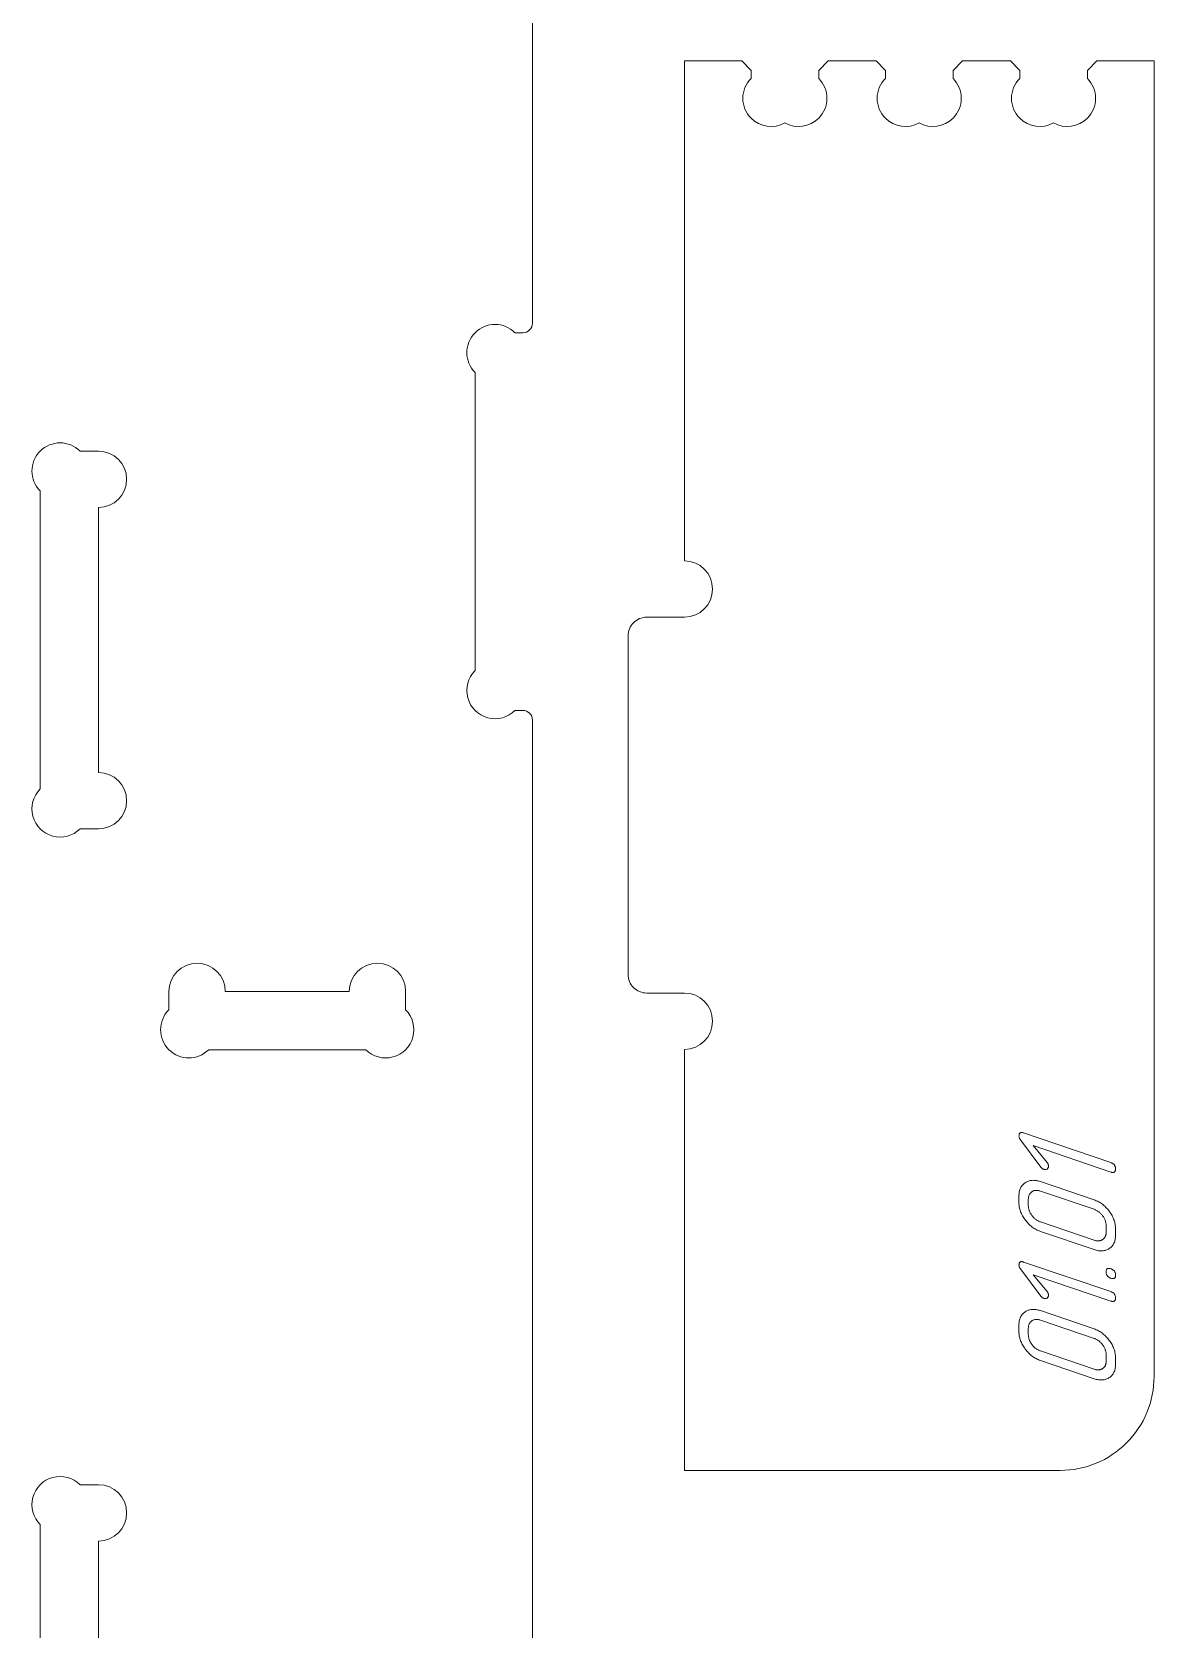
# Model space of a CAD drawing. Header units: millimetres. Extents: x 10 to 1464, y -737 to -10.
# Drawn here: x 1215.5 to 1335, y -553.7 to -383.8 of the extents above; entities that cross this region are included whole.
import ezdxf

# ---------------------------------------------------------------- set-up
doc = ezdxf.new("R2010")
doc.units = ezdxf.units.MM
doc.layers.add('Cut', color=7, linetype='Continuous', lineweight=0)
doc.layers.add('Mark', color=7, linetype='Continuous', lineweight=0)

msp = doc.modelspace()

# ---------------------------------------------------------------- linework, layer by layer
at = {"layer": 'Cut'}
msp.add_lwpolyline([(1268.820264, -277.27714), (1268.820264, -414.776865, -0.4142135624), (1267.820266, -415.776863), (1266.962918, -415.776863, 1), (1262.720277, -420.019504), (1262.720277, -451.734142, 1), (1266.962918, -455.976783), (1267.820266, -455.976783, -0.4142135624), (1268.820264, -456.976781), (1268.820264, -594.476506, -0.4142135624)], format="xyb", dxfattribs=at)
for points in [[(1324.297866, -393.441427, -0.3371725133), (1320.697873, -392.952474, -0.1989123674), (1319.819193, -390.831154, -0.1989123674), (1320.697873, -388.709833), (1320.697873, -387.852484), (1319.697875, -386.852486), (1314.597886, -386.852486), (1313.597888, -387.852484), (1313.597888, -388.709833, -0.4142135624), (1313.597888, -392.952474, -0.3371725133), (1309.997895, -393.441427, -0.3371725133), (1306.397902, -392.952474, -0.1989123674), (1305.519222, -390.831154, -0.1989123674), (1306.397902, -388.709833), (1306.397902, -387.852484), (1305.397904, -386.852486), (1300.297914, -386.852486), (1299.297916, -387.852484), (1299.297916, -388.709833, -0.4142135624), (1299.297916, -392.952474, -0.3371724599), (1295.697923, -393.441427, -0.3371724599), (1292.097931, -392.952474, -0.1989123674), (1291.219251, -390.831154, -0.1989123674), (1292.097931, -388.709833), (1292.097931, -387.852484), (1291.097933, -386.852486), (1284.997945, -386.852486), (1284.997945, -440.052368, -1), (1284.997945, -446.052368), (1280.997953, -446.052368, 0.4142135624), (1278.997957, -448.052364), (1278.997957, -484.052292, 0.4142135624), (1280.997953, -486.052288), (1284.997945, -486.052288, -1), (1284.997945, -492.052288), (1284.997945, -536.852186), (1324.997865, -536.852186, 0.4142135624), (1334.997845, -526.852206), (1334.997845, -386.852486), (1328.897857, -386.852486), (1327.897859, -387.852484), (1327.897859, -388.709833, -0.4142135624), (1327.897859, -392.952474, -0.3371725133)], [(1216.420369, -464.334117, 1), (1220.66301, -468.576758), (1222.620357, -468.576758, 1), (1222.620357, -462.576758), (1222.620357, -434.376838, 1), (1222.620357, -428.376838), (1220.66301, -428.376838, 1), (1216.420369, -432.619479)], [(1251.07765, -492.076711, 1), (1255.320291, -487.83407), (1255.320291, -485.876723, 1), (1249.320291, -485.876723), (1236.120342, -485.876723, 1), (1230.120342, -485.876723), (1230.120342, -487.83407, 1), (1234.362983, -492.076711)], [(1216.420369, -574.333897, 1), (1220.66301, -578.576538), (1222.620357, -578.576538, 1), (1222.620357, -572.576538), (1222.620357, -544.376618, 1), (1222.620357, -538.376618), (1220.66301, -538.376618, 1), (1216.420369, -542.619259)]]:
    msp.add_lwpolyline(points, format="xyb", close=True, dxfattribs=at)
at = {"layer": 'Mark'}
for points in [[(1321.112158, -500.937616), (1321.052477, -500.919353), (1320.996645, -500.906415), (1320.944664, -500.898804), (1320.896534, -500.896517), (1320.852254, -500.899557), (1320.811824, -500.907922), (1320.775245, -500.921613), (1320.742516, -500.94063), (1320.713638, -500.964973), (1320.68861, -500.994641), (1320.667433, -501.029635), (1320.650106, -501.069955), (1320.636629, -501.1156), (1320.627003, -501.166571), (1320.621227, -501.222868), (1320.619302, -501.284491), (1320.621527, -501.335078), (1320.628203, -501.385279), (1320.639329, -501.435092), (1320.654905, -501.484518), (1320.674931, -501.533557), (1320.699408, -501.582209), (1320.728335, -501.630474), (1320.761713, -501.678352), (1322.937713, -504.579462), (1322.967364, -504.618017), (1322.99962, -504.65366), (1323.034482, -504.68639), (1323.071948, -504.716208), (1323.11202, -504.743114), (1323.154698, -504.767108), (1323.19998, -504.788189), (1323.247868, -504.806359), (1323.298357, -504.821151), (1323.347143, -504.830651), (1323.394227, -504.834858), (1323.439609, -504.833772), (1323.48329, -504.827394), (1323.525268, -504.815723), (1323.565544, -504.79876), (1323.604118, -504.776504), (1323.639483, -504.749949), (1323.670133, -504.72009), (1323.696068, -504.686926), (1323.717287, -504.650458), (1323.733791, -504.610685), (1323.745579, -504.567607), (1323.752653, -504.521225), (1323.75501, -504.471538), (1323.752708, -504.421343), (1323.745803, -504.371259), (1323.734293, -504.321287), (1323.71818, -504.271427), (1323.697463, -504.221678), (1323.672142, -504.172041), (1323.642217, -504.122515), (1323.607689, -504.073101), (1322.119299, -502.287056), (1330.397854, -505.100443), (1330.458401, -505.119073), (1330.515041, -505.132469), (1330.567776, -505.140631), (1330.616604, -505.143558), (1330.661525, -505.141251), (1330.702541, -505.13371), (1330.73965, -505.120935), (1330.772853, -505.102926), (1330.80215, -505.079683), (1330.827541, -505.051205), (1330.849025, -505.017493), (1330.866603, -504.978547), (1330.880275, -504.934367), (1330.890041, -504.884953), (1330.8959, -504.830304), (1330.897853, -504.770421), (1330.8959, -504.708346), (1330.890041, -504.648904), (1330.880275, -504.592096), (1330.866603, -504.537923), (1330.849025, -504.486384), (1330.827541, -504.437479), (1330.80215, -504.391208), (1330.772853, -504.347571), (1330.73965, -504.306568), (1330.702541, -504.268199), (1330.661525, -504.232464), (1330.616604, -504.199363), (1330.567776, -504.168897), (1330.515041, -504.141065), (1330.458401, -504.115866), (1330.397854, -504.093302)], [(1330.897853, -511.848979), (1330.897853, -511.134694), (1330.895247, -511.015189), (1330.887427, -510.896153), (1330.874395, -510.777586), (1330.85615, -510.659489), (1330.832693, -510.541862), (1330.804022, -510.424704), (1330.770139, -510.308016), (1330.731043, -510.191797), (1330.686734, -510.076048), (1330.637212, -509.960768), (1330.582477, -509.845958), (1330.522529, -509.731617), (1330.457369, -509.617746), (1330.386996, -509.504345), (1330.31141, -509.391413), (1330.230611, -509.27895), (1330.146097, -509.168967), (1330.059363, -509.063473), (1329.970412, -508.962468), (1329.879241, -508.865952), (1329.785852, -508.773926), (1329.690244, -508.686388), (1329.592418, -508.60334), (1329.492373, -508.52478), (1329.39011, -508.45071), (1329.285627, -508.381129), (1329.178927, -508.316037), (1329.070007, -508.255434), (1328.958869, -508.199321), (1328.845513, -508.147696), (1328.729937, -508.100561), (1328.612143, -508.057915), (1322.897869, -506.115954), (1322.780341, -506.078635), (1322.665006, -506.047312), (1322.551863, -506.021986), (1322.440912, -506.002656), (1322.332154, -505.989323), (1322.225588, -505.981987), (1322.121215, -505.980648), (1322.019034, -505.985305), (1321.919046, -505.995959), (1321.82125, -506.012609), (1321.725647, -506.035257), (1321.632236, -506.0639), (1321.541018, -506.098541), (1321.451992, -506.139178), (1321.365158, -506.185812), (1321.280517, -506.238443), (1321.199583, -506.296067), (1321.123871, -506.35768), (1321.05338, -506.423283), (1320.988111, -506.492875), (1320.928063, -506.566457), (1320.873237, -506.644028), (1320.823632, -506.725589), (1320.779249, -506.81114), (1320.740087, -506.90068), (1320.706147, -506.994209), (1320.677429, -507.091728), (1320.653932, -507.193237), (1320.635656, -507.298735), (1320.622602, -507.408222), (1320.61477, -507.521699), (1320.612159, -507.639165), (1320.612159, -508.35345), (1320.614776, -508.471508), (1320.622626, -508.589187), (1320.635709, -508.706488), (1320.654026, -508.823409), (1320.677576, -508.939952), (1320.706359, -509.056116), (1320.740376, -509.171901), (1320.779626, -509.287307), (1320.824109, -509.402334), (1320.873825, -509.516982), (1320.928775, -509.631252), (1320.988958, -509.745143), (1321.054375, -509.858655), (1321.125025, -509.971788), (1321.200908, -510.084542), (1321.282024, -510.196917), (1321.366836, -510.306853), (1321.453805, -510.41229), (1321.542931, -510.513227), (1321.634214, -510.609664), (1321.727654, -510.701602), (1321.823251, -510.78904), (1321.921006, -510.871978), (1322.020918, -510.950417), (1322.122987, -511.024357), (1322.227213, -511.093796), (1322.333596, -511.158737), (1322.442136, -511.219177), (1322.552834, -511.275118), (1322.665688, -511.32656), (1322.7807, -511.373501), (1322.897869, -511.415944), (1328.612143, -513.357904), (1328.729578, -513.395197), (1328.84483, -513.426524), (1328.957898, -513.451885), (1329.068783, -513.471279), (1329.177485, -513.484708), (1329.284003, -513.49217), (1329.388338, -513.493666), (1329.49049, -513.489196), (1329.590458, -513.478759), (1329.688243, -513.462357), (1329.783845, -513.439988), (1329.877264, -513.411653), (1329.968499, -513.377352), (1330.057551, -513.337085), (1330.144419, -513.290852), (1330.229104, -513.238652), (1330.310086, -513.18149), (1330.385842, -513.120369), (1330.456374, -513.055289), (1330.521682, -512.98625), (1330.581765, -512.913251), (1330.636623, -512.836294), (1330.686257, -512.755378), (1330.730666, -512.670503), (1330.76985, -512.581669), (1330.80381, -512.488876), (1330.832546, -512.392124), (1330.856056, -512.291413), (1330.874342, -512.186743), (1330.887404, -512.078114), (1330.895241, -511.965526)], [(1321.612157, -507.979009), (1321.612157, -508.693293), (1321.613638, -508.758297), (1321.61808, -508.823203), (1321.625484, -508.888012), (1321.635849, -508.952723), (1321.649176, -509.017337), (1321.665464, -509.081852), (1321.684714, -509.14627), (1321.706926, -509.210591), (1321.732098, -509.274814), (1321.760233, -509.338939), (1321.791329, -509.402966), (1321.825386, -509.466896), (1321.862405, -509.530728), (1321.902385, -509.594463), (1321.945327, -509.6581), (1321.99123, -509.721639), (1322.039195, -509.783845), (1322.088319, -509.843484), (1322.138603, -509.900555), (1322.190048, -509.955058), (1322.242652, -510.006993), (1322.296417, -510.05636), (1322.351342, -510.10316), (1322.407427, -510.147392), (1322.464672, -510.189055), (1322.523077, -510.228151), (1322.582642, -510.264679), (1322.643367, -510.29864), (1322.705253, -510.330032), (1322.768298, -510.358857), (1322.832503, -510.385114), (1322.897869, -510.408803), (1328.612143, -512.350763), (1328.677775, -512.371588), (1328.74222, -512.389057), (1328.80548, -512.403171), (1328.867552, -512.413929), (1328.928439, -512.421332), (1328.988139, -512.425379), (1329.046653, -512.42607), (1329.103981, -512.423405), (1329.160123, -512.417385), (1329.215078, -512.40801), (1329.268847, -512.395278), (1329.32143, -512.379192), (1329.372826, -512.359749), (1329.423037, -512.336951), (1329.472061, -512.310797), (1329.519898, -512.281288), (1329.565666, -512.249034), (1329.608482, -512.214646), (1329.648345, -512.178123), (1329.685254, -512.139467), (1329.719211, -512.098677), (1329.750216, -512.055752), (1329.778267, -512.010694), (1329.803366, -511.963501), (1329.825512, -511.914175), (1329.844705, -511.862714), (1329.860945, -511.809119), (1329.874233, -511.753391), (1329.884568, -511.695528), (1329.891949, -511.635531), (1329.896379, -511.5734), (1329.897855, -511.509135), (1329.897855, -510.794851), (1329.896383, -510.728333), (1329.891969, -510.66201), (1329.884611, -510.595882), (1329.874309, -510.529949), (1329.861065, -510.46421), (1329.844878, -510.398667), (1329.825747, -510.333318), (1329.803673, -510.268164), (1329.778656, -510.203205), (1329.750695, -510.138441), (1329.719792, -510.073872), (1329.685945, -510.009498), (1329.649155, -509.945318), (1329.609422, -509.881334), (1329.566745, -509.817544), (1329.521126, -509.753949), (1329.473427, -509.691729), (1329.424514, -509.632065), (1329.374385, -509.574955), (1329.323041, -509.520401), (1329.270482, -509.468402), (1329.216709, -509.418958), (1329.16172, -509.37207), (1329.105516, -509.327736), (1329.048097, -509.285958), (1328.989463, -509.246735), (1328.929614, -509.210067), (1328.86855, -509.175954), (1328.806271, -509.144397), (1328.742777, -509.115395), (1328.678068, -509.088947), (1328.612143, -509.065055), (1322.897869, -507.123095), (1322.832211, -507.102269), (1322.767742, -507.084824), (1322.704461, -507.070761), (1322.642369, -507.060079), (1322.581467, -507.052778), (1322.521753, -507.048859), (1322.463228, -507.048321), (1322.405892, -507.051164), (1322.349745, -507.057389), (1322.294786, -507.066995), (1322.241017, -507.079983), (1322.188436, -507.096351), (1322.137044, -507.116101), (1322.086842, -507.139233), (1322.037828, -507.165746), (1321.990003, -507.19564), (1321.944248, -507.22831), (1321.901445, -507.263153), (1321.861594, -507.300168), (1321.824695, -507.339354), (1321.790748, -507.380713), (1321.759753, -507.424244), (1321.73171, -507.469946), (1321.706619, -507.517821), (1321.684479, -507.567867), (1321.665292, -507.620086), (1321.649056, -507.674476), (1321.635773, -507.731039), (1321.625441, -507.789773), (1321.618061, -507.85068), (1321.613633, -507.913758)], [(1321.112158, -514.673303), (1321.052477, -514.65504), (1320.996645, -514.642102), (1320.944664, -514.63449), (1320.896534, -514.632204), (1320.852254, -514.635244), (1320.811824, -514.643609), (1320.775245, -514.6573), (1320.742516, -514.676317), (1320.713638, -514.70066), (1320.68861, -514.730328), (1320.667433, -514.765322), (1320.650106, -514.805641), (1320.636629, -514.851287), (1320.627003, -514.902258), (1320.621227, -514.958555), (1320.619302, -515.020178), (1320.621527, -515.070765), (1320.628203, -515.120966), (1320.639329, -515.170779), (1320.654905, -515.220205), (1320.674931, -515.269244), (1320.699408, -515.317896), (1320.728335, -515.366161), (1320.761713, -515.414038), (1322.937713, -518.315149), (1322.967364, -518.353704), (1322.99962, -518.389346), (1323.034482, -518.422077), (1323.071948, -518.451895), (1323.11202, -518.478801), (1323.154698, -518.502795), (1323.19998, -518.523876), (1323.247868, -518.542045), (1323.298357, -518.556838), (1323.347143, -518.566337), (1323.394227, -518.570545), (1323.439609, -518.569459), (1323.48329, -518.563081), (1323.525268, -518.55141), (1323.565544, -518.534447), (1323.604118, -518.512191), (1323.639483, -518.485636), (1323.670133, -518.455777), (1323.696068, -518.422613), (1323.717287, -518.386145), (1323.733791, -518.346372), (1323.745579, -518.303294), (1323.752653, -518.256912), (1323.75501, -518.207225), (1323.752708, -518.15703), (1323.745803, -518.106946), (1323.734293, -518.056974), (1323.71818, -518.007114), (1323.697463, -517.957365), (1323.672142, -517.907728), (1323.642217, -517.858202), (1323.607689, -517.808788), (1322.119299, -516.022742), (1330.397854, -518.83613), (1330.458401, -518.85476), (1330.515041, -518.868156), (1330.567776, -518.876317), (1330.616604, -518.879245), (1330.661525, -518.876938), (1330.702541, -518.869397), (1330.73965, -518.856622), (1330.772853, -518.838613), (1330.80215, -518.81537), (1330.827541, -518.786892), (1330.849025, -518.75318), (1330.866603, -518.714234), (1330.880275, -518.670054), (1330.890041, -518.620639), (1330.8959, -518.565991), (1330.897853, -518.506108), (1330.8959, -518.444032), (1330.890041, -518.384591), (1330.880275, -518.327783), (1330.866603, -518.27361), (1330.849025, -518.222071), (1330.827541, -518.173165), (1330.80215, -518.126894), (1330.772853, -518.083257), (1330.73965, -518.042254), (1330.702541, -518.003886), (1330.661525, -517.968151), (1330.616604, -517.93505), (1330.567776, -517.904584), (1330.515041, -517.876751), (1330.458401, -517.851553), (1330.397854, -517.828989)], [(1329.897855, -515.730556), (1329.899808, -515.791766), (1329.905668, -515.850397), (1329.915433, -515.906449), (1329.929105, -515.959922), (1329.946683, -516.010815), (1329.968167, -516.05913), (1329.993558, -516.104865), (1330.022855, -516.148021), (1330.056058, -516.188598), (1330.093167, -516.226596), (1330.134183, -516.262015), (1330.179105, -516.294854), (1330.227933, -516.325114), (1330.280667, -516.352796), (1330.337307, -516.377897), (1330.397854, -516.40042), (1330.458401, -516.41905), (1330.515041, -516.432446), (1330.567776, -516.440608), (1330.616604, -516.443535), (1330.661525, -516.441229), (1330.702541, -516.433688), (1330.73965, -516.420913), (1330.772853, -516.402904), (1330.80215, -516.37966), (1330.827541, -516.351182), (1330.849025, -516.317471), (1330.866603, -516.278525), (1330.880275, -516.234344), (1330.890041, -516.18493), (1330.8959, -516.130281), (1330.897853, -516.070399), (1330.8959, -516.008323), (1330.890041, -515.948881), (1330.880275, -515.892074), (1330.866603, -515.8379), (1330.849025, -515.786361), (1330.827541, -515.737456), (1330.80215, -515.691185), (1330.772853, -515.647548), (1330.73965, -515.606545), (1330.702541, -515.568176), (1330.661525, -515.532442), (1330.616604, -515.499341), (1330.567776, -515.468874), (1330.515041, -515.441042), (1330.458401, -515.415844), (1330.397854, -515.393279), (1330.337307, -515.374691), (1330.280667, -515.361391), (1330.227933, -515.353381), (1330.179105, -515.35066), (1330.134183, -515.353227), (1330.093167, -515.361084), (1330.056058, -515.374231), (1330.022855, -515.392666), (1329.993558, -515.41639), (1329.968167, -515.445403), (1329.946683, -515.479706), (1329.929105, -515.519298), (1329.915433, -515.564178), (1329.905668, -515.614348), (1329.899808, -515.669807)], [(1320.612159, -521.374852), (1320.612159, -522.089137), (1320.614776, -522.207195), (1320.622626, -522.324874), (1320.635709, -522.442174), (1320.654026, -522.559096), (1320.677576, -522.675639), (1320.706359, -522.791802), (1320.740376, -522.907587), (1320.779626, -523.022994), (1320.824109, -523.138021), (1320.873825, -523.252669), (1320.928775, -523.366939), (1320.988958, -523.48083), (1321.054375, -523.594341), (1321.125025, -523.707474), (1321.200908, -523.820229), (1321.282024, -523.932604), (1321.366836, -524.04254), (1321.453805, -524.147976), (1321.542931, -524.248913), (1321.634214, -524.345351), (1321.727654, -524.437288), (1321.823251, -524.524727), (1321.921006, -524.607665), (1322.020918, -524.686104), (1322.122987, -524.760043), (1322.227213, -524.829483), (1322.333596, -524.894423), (1322.442136, -524.954864), (1322.552834, -525.010805), (1322.665688, -525.062246), (1322.7807, -525.109188), (1322.897869, -525.15163), (1328.612143, -527.093591), (1328.729578, -527.130884), (1328.84483, -527.162211), (1328.957898, -527.187572), (1329.068783, -527.206966), (1329.177485, -527.220394), (1329.284003, -527.227857), (1329.388338, -527.229353), (1329.49049, -527.224882), (1329.590458, -527.214446), (1329.688243, -527.198044), (1329.783845, -527.175675), (1329.877264, -527.14734), (1329.968499, -527.113039), (1330.057551, -527.072772), (1330.144419, -527.026538), (1330.229104, -526.974339), (1330.310086, -526.917177), (1330.385842, -526.856056), (1330.456374, -526.790975), (1330.521682, -526.721936), (1330.581765, -526.648938), (1330.636623, -526.571981), (1330.686257, -526.491065), (1330.730666, -526.40619), (1330.76985, -526.317356), (1330.80381, -526.224563), (1330.832546, -526.127811), (1330.856056, -526.0271), (1330.874342, -525.922429), (1330.887404, -525.8138), (1330.895241, -525.701212), (1330.897853, -525.584665), (1330.897853, -524.870381), (1330.895247, -524.750876), (1330.887427, -524.63184), (1330.874395, -524.513273), (1330.85615, -524.395176), (1330.832693, -524.277549), (1330.804022, -524.160391), (1330.770139, -524.043703), (1330.731043, -523.927484), (1330.686734, -523.811735), (1330.637212, -523.696455), (1330.582477, -523.581645), (1330.522529, -523.467304), (1330.457369, -523.353433), (1330.386996, -523.240032), (1330.31141, -523.127099), (1330.230611, -523.014637), (1330.146097, -522.904654), (1330.059363, -522.79916), (1329.970412, -522.698155), (1329.879241, -522.601639), (1329.785852, -522.509612), (1329.690244, -522.422075), (1329.592418, -522.339026), (1329.492373, -522.260467), (1329.39011, -522.186397), (1329.285627, -522.116816), (1329.178927, -522.051724), (1329.070007, -521.991121), (1328.958869, -521.935008), (1328.845513, -521.883383), (1328.729937, -521.836248), (1328.612143, -521.793601), (1322.897869, -519.851641), (1322.780341, -519.814322), (1322.665006, -519.782999), (1322.551863, -519.757672), (1322.440912, -519.738343), (1322.332154, -519.72501), (1322.225588, -519.717674), (1322.121215, -519.716334), (1322.019034, -519.720992), (1321.919046, -519.731646), (1321.82125, -519.748296), (1321.725647, -519.770943), (1321.632236, -519.799587), (1321.541018, -519.834228), (1321.451992, -519.874865), (1321.365158, -519.921499), (1321.280517, -519.97413), (1321.199583, -520.031753), (1321.123871, -520.093367), (1321.05338, -520.15897), (1320.988111, -520.228562), (1320.928063, -520.302144), (1320.873237, -520.379715), (1320.823632, -520.461276), (1320.779249, -520.546827), (1320.740087, -520.636367), (1320.706147, -520.729896), (1320.677429, -520.827415), (1320.653932, -520.928923), (1320.635656, -521.034421), (1320.622602, -521.143909), (1320.61477, -521.257386)], [(1321.612157, -521.714695), (1321.612157, -522.42898), (1321.613638, -522.493984), (1321.61808, -522.55889), (1321.625484, -522.623699), (1321.635849, -522.68841), (1321.649176, -522.753023), (1321.665464, -522.817539), (1321.684714, -522.881957), (1321.706926, -522.946278), (1321.732098, -523.010501), (1321.760233, -523.074626), (1321.791329, -523.138653), (1321.825386, -523.202583), (1321.862405, -523.266415), (1321.902385, -523.33015), (1321.945327, -523.393787), (1321.99123, -523.457326), (1322.039195, -523.519532), (1322.088319, -523.579171), (1322.138603, -523.636242), (1322.190048, -523.690745), (1322.242652, -523.74268), (1322.296417, -523.792047), (1322.351342, -523.838847), (1322.407427, -523.883078), (1322.464672, -523.924742), (1322.523077, -523.963838), (1322.582642, -524.000366), (1322.643367, -524.034327), (1322.705253, -524.065719), (1322.768298, -524.094544), (1322.832503, -524.120801), (1322.897869, -524.14449), (1328.612143, -526.08645), (1328.677775, -526.107275), (1328.74222, -526.124744), (1328.80548, -526.138858), (1328.867552, -526.149616), (1328.928439, -526.157019), (1328.988139, -526.161065), (1329.046653, -526.161757), (1329.103981, -526.159092), (1329.160123, -526.153072), (1329.215078, -526.143697), (1329.268847, -526.130965), (1329.32143, -526.114878), (1329.372826, -526.095436), (1329.423037, -526.072638), (1329.472061, -526.046484), (1329.519898, -526.016975), (1329.565666, -525.984721), (1329.608482, -525.950332), (1329.648345, -525.91381), (1329.685254, -525.875154), (1329.719211, -525.834363), (1329.750216, -525.791439), (1329.778267, -525.746381), (1329.803366, -525.699188), (1329.825512, -525.649862), (1329.844705, -525.598401), (1329.860945, -525.544806), (1329.874233, -525.489078), (1329.884568, -525.431215), (1329.891949, -525.371218), (1329.896379, -525.309087), (1329.897855, -525.244822), (1329.897855, -524.530538), (1329.896383, -524.46402), (1329.891969, -524.397697), (1329.884611, -524.331569), (1329.874309, -524.265636), (1329.861065, -524.199897), (1329.844878, -524.134354), (1329.825747, -524.069005), (1329.803673, -524.003851), (1329.778656, -523.938892), (1329.750695, -523.874128), (1329.719792, -523.809559), (1329.685945, -523.745185), (1329.649155, -523.681005), (1329.609422, -523.617021), (1329.566745, -523.553231), (1329.521126, -523.489636), (1329.473427, -523.427416), (1329.424514, -523.367752), (1329.374385, -523.310642), (1329.323041, -523.256088), (1329.270482, -523.204089), (1329.216709, -523.154645), (1329.16172, -523.107757), (1329.105516, -523.063423), (1329.048097, -523.021645), (1328.989463, -522.982422), (1328.929614, -522.945754), (1328.86855, -522.911641), (1328.806271, -522.880084), (1328.742777, -522.851081), (1328.678068, -522.824634), (1328.612143, -522.800742), (1322.897869, -520.858782), (1322.832211, -520.837956), (1322.767742, -520.820511), (1322.704461, -520.806448), (1322.642369, -520.795766), (1322.581467, -520.788465), (1322.521753, -520.784546), (1322.463228, -520.784008), (1322.405892, -520.786851), (1322.349745, -520.793076), (1322.294786, -520.802682), (1322.241017, -520.815669), (1322.188436, -520.832038), (1322.137044, -520.851788), (1322.086842, -520.87492), (1322.037828, -520.901432), (1321.990003, -520.931326), (1321.944248, -520.963997), (1321.901445, -520.99884), (1321.861594, -521.035855), (1321.824695, -521.075041), (1321.790748, -521.1164), (1321.759753, -521.159931), (1321.73171, -521.205633), (1321.706619, -521.253508), (1321.684479, -521.303554), (1321.665292, -521.355773), (1321.649056, -521.410163), (1321.635773, -521.466726), (1321.625441, -521.52546), (1321.618061, -521.586367), (1321.613633, -521.649445)]]:
    msp.add_lwpolyline(points, close=True, dxfattribs=at)

doc.saveas('drawing.dxf')
